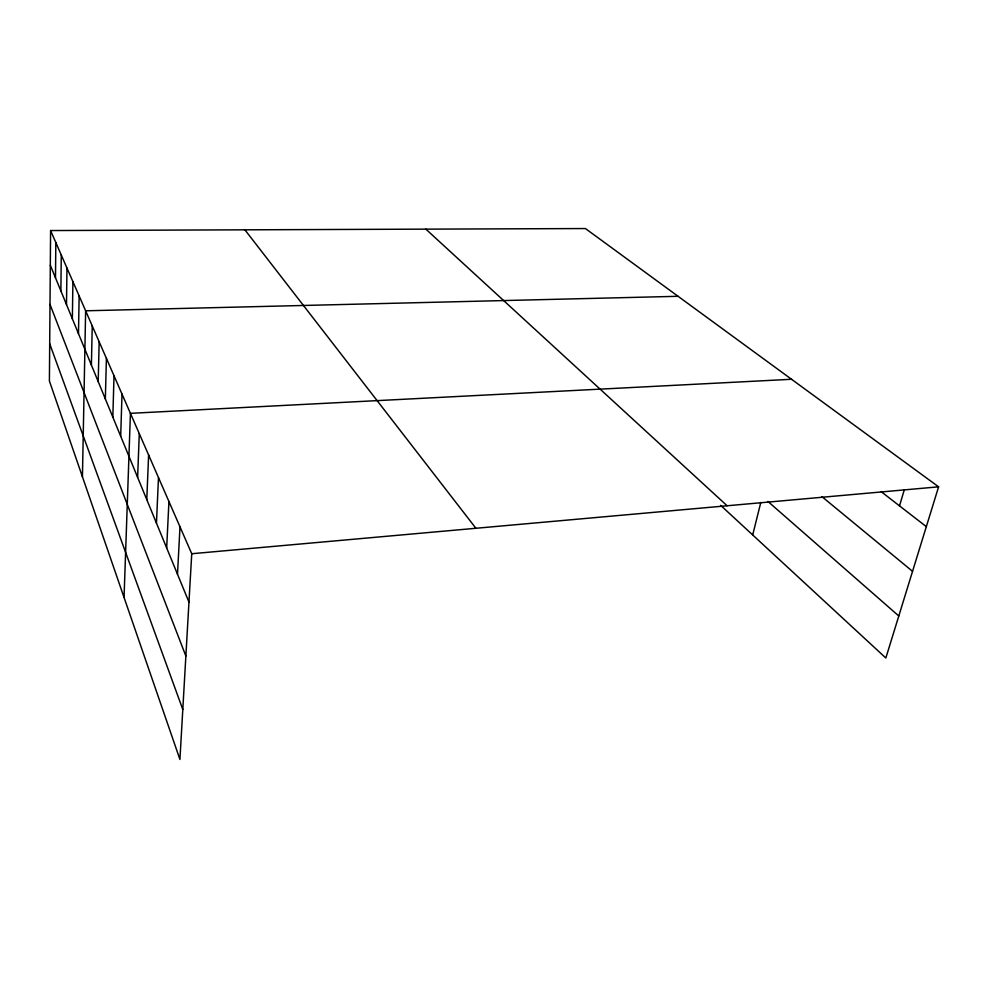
<?xml version="1.0" encoding="UTF-8"?>
<svg xmlns="http://www.w3.org/2000/svg" width="988" height="988" viewBox="0 0 988 988"><rect width="100%" height="100%" fill="white"/><g stroke="black" fill="none" stroke-linecap="round" stroke-linejoin="round"><path stroke-width="1.48" d="M50.586 230.55L49.4 381.01L179.927 759.451L191.746 553.737L50.586 230.55L585.427 228.549L938.6 486.825L885.841 658.008L720.66 505.35M55.489 277.813L55.822 242.542M60.873 290.904L61.281 255.04M66.492 304.551L66.974 268.069M72.359 318.803L72.914 281.691M78.484 333.697L79.139 295.918M82.436 476.821L85.635 310.8L678.077 296.301M91.402 365.078L92.242 325.929M98.207 381.615L99.158 341.762M105.346 398.942L106.408 358.36M112.83 417.121L114.015 375.786M120.684 436.202L122.018 394.089M124.043 597.444L130.428 413.342L791.536 379.281M137.628 477.377L139.283 433.621M146.78 499.632L148.62 455.011M156.45 523.121L158.488 477.612M166.676 547.945L168.936 501.509M177.494 574.238L180.001 526.851M752.695 534.953L760.797 502.472M899.512 505.868L904.255 489.925M191.746 553.737L938.6 486.825M881.259 491.728L926.324 526.641M821.868 496.594L912.554 571.336M767.935 501.459L898.796 615.981M425.865 229.154L727.131 505.77M244.888 229.821L475.92 528.271M50.314 265.241L188.967 602.112M50.005 304.403L185.868 656.032M49.696 343.75L182.792 709.483"/></g></svg>
